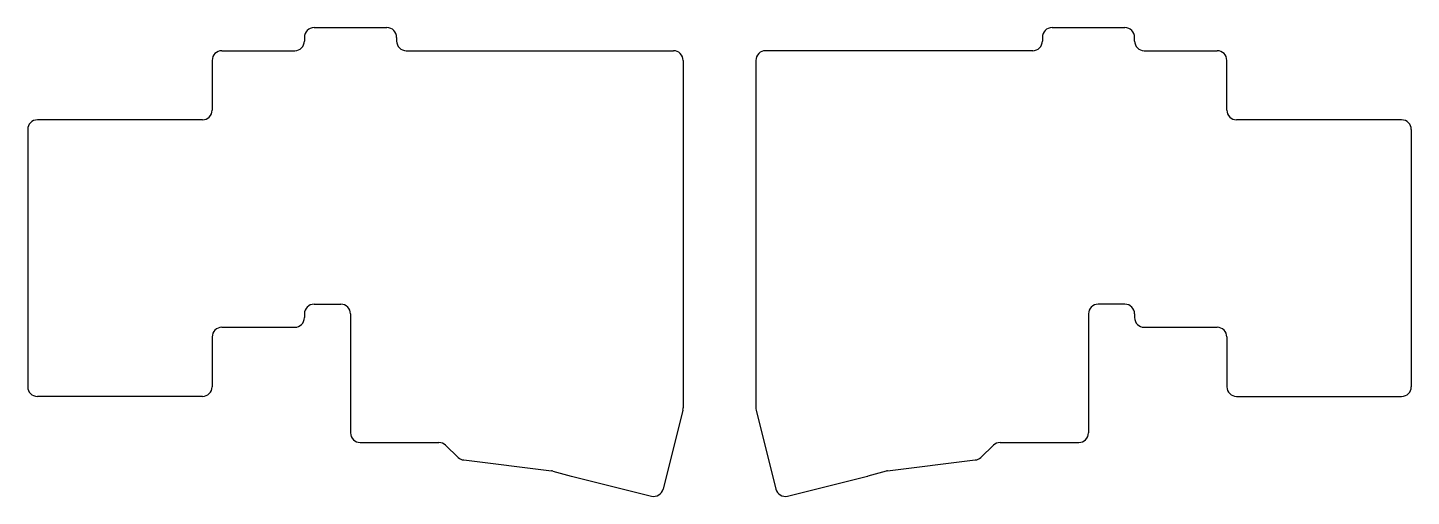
# Model space of a CAD drawing. Extents: x 15 to 301, y -112 to -15.
import ezdxf

# ---------------------------------------------------------------- set-up
doc = ezdxf.new("R2010")
doc.units = 0
doc.layers.add('BLACK', color=7, linetype='CONTINUOUS')

msp = doc.modelspace()

# ---------------------------------------------------------------- linework, layer by layer
at = {"layer": 'BLACK', "linetype": 'CONTINUOUS'}
for p, q in [((74.625, -15.475), (89.675, -15.475)), ((227.025, -15.475), (242.075, -15.475)), ((72.625, -17.475), (72.625, -18.2375)), ((91.675, -17.475), (91.675, -18.2375)), ((225.025, -17.475), (225.025, -18.2375)), ((244.075, -18.2375), (244.075, -17.475)), ((53.575, -22.2375), (53.575, -32.525)), ((55.575, -20.2375), (70.625, -20.2375)), ((93.675, -20.2375), (110.725, -20.2375)), ((110.725, -20.2375), (148.846373, -20.2375)), ((150.846373, -22.2375), (150.846373, -94.01667)), ((165.853627, -22.2375), (165.853627, -94.01667)), ((223.025, -20.2375), (167.853627, -20.2375)), ((246.075, -20.2375), (261.125, -20.2375)), ((263.125, -32.525), (263.125, -22.2375)), ((15.475, -36.525), (15.475, -89.675)), ((51.575, -34.525), (17.475, -34.525)), ((299.225, -34.525), (265.125, -34.525)), ((301.225, -36.525), (301.225, -89.675)), ((74.625, -72.625), (80.15, -72.625)), ((242.075, -72.625), (236.55, -72.625)), ((72.625, -74.625), (72.625, -75.3875)), ((82.15, -74.625), (82.15, -99.2)), ((234.55, -74.625), (234.55, -99.2)), ((244.075, -74.625), (244.075, -75.3875)), ((53.575, -79.3875), (53.575, -89.675)), ((55.575, -77.3875), (70.625, -77.3875)), ((246.075, -77.3875), (261.125, -77.3875)), ((263.125, -79.3875), (263.125, -89.675)), ((51.575, -91.675), (17.475, -91.675)), ((265.125, -91.675), (299.225, -91.675)), ((150.786964, -94.500514), (146.721605, -110.805782)), ((165.913036, -94.500514), (169.978395, -110.805782)), ((84.15, -101.2), (100.394571, -101.2)), ((101.780638, -101.758189), (104.392077, -104.268664)), ((212.307923, -104.268664), (214.919362, -101.758189)), ((216.305429, -101.2), (232.55, -101.2)), ((105.534405, -104.811945), (123.636994, -107.034663)), ((193.063006, -107.034663), (211.165595, -104.811945)), ((123.920361, -107.090466), (127.732059, -108.131868)), ((127.775321, -108.14317), (144.297169, -112.262529)), ((172.402831, -112.262529), (188.924679, -108.14317)), ((192.77964, -107.090466), (188.967941, -108.131868))]:
    msp.add_line(p, q, dxfattribs=at)
at = {"layer": 'BLACK'}
for centre, radius, start, end in [((74.625, -17.475), 2, 90, 180), ((89.675, -17.475), 2, 0, 90), ((227.025, -17.475), 2, 90, 180), ((242.075, -17.475), 2, 0, 90), ((70.625, -18.2375), 2, -90, 0), ((93.675, -18.2375), 2, -180, -90), ((223.025, -18.2375), 2, -90, 0), ((246.075, -18.2375), 2, -180, -90), ((55.575, -22.2375), 2, 90, 180), ((148.8464, -22.2375), 2, 0, 90.00077349), ((167.8536, -22.2375), 1.999973, 89.99922651, 180), ((261.125, -22.2375), 2, 0, 90), ((51.575, -32.525), 2, -90, 0), ((265.125, -32.525), 2, -180, -90), ((17.475, -36.525), 2, 90, 180), ((299.225, -36.525), 2, 0, 90), ((74.625, -74.625), 2, 90, 180), ((80.15, -74.625), 2, 0, 90), ((236.55, -74.625), 2, 90, 180), ((242.075, -74.625), 2, 0, 90), ((70.625, -75.3875), 2, -90, 0), ((246.075, -75.3875), 2, -180, -90), ((55.575, -79.3875), 2, 90, 180), ((261.125, -79.3875), 2, 0, 90), ((17.475, -89.675), 2, -180, -90), ((51.575, -89.675), 2, -90, 0), ((265.125, -89.675), 2, -180, -90), ((299.225, -89.675), 2, -90, 0), ((148.8464, -94.0167), 1.999973, -13.99936215, 0.00085945), ((167.8536, -94.0167), 1.999966, -180.00085945, -166.00063785), ((84.15, -99.2), 2, -180, -90), ((232.55, -99.2), 2, -90, 0), ((100.3946, -103.2), 2, 46.12988468, 90.00083079), ((216.3054, -103.2), 1.99998, 89.99916921, 133.87011532), ((105.7781, -102.8269), 1.999948, -133.87073868, -96.99892292), ((210.9219, -102.8269), 1.999936, -83.00107708, -46.12926132), ((123.3932, -109.0198), 2.000051, 74.71782403, 82.99858329), ((128.2584, -106.2056), 1.996883, -105.28266691, -103.99968099), ((188.4416, -106.2056), 1.996883, -76.00031901, -74.71733309), ((193.3068, -109.0198), 2.000057, 97.00141671, 105.28214834), ((144.781, -110.3219), 2.000022, -103.99938423, -14.00096819), ((171.919, -110.3219), 2.000033, -165.99903181, -76.00061577)]:
    msp.add_arc(centre, radius, start, end, dxfattribs=at)

doc.saveas('drawing.dxf')
